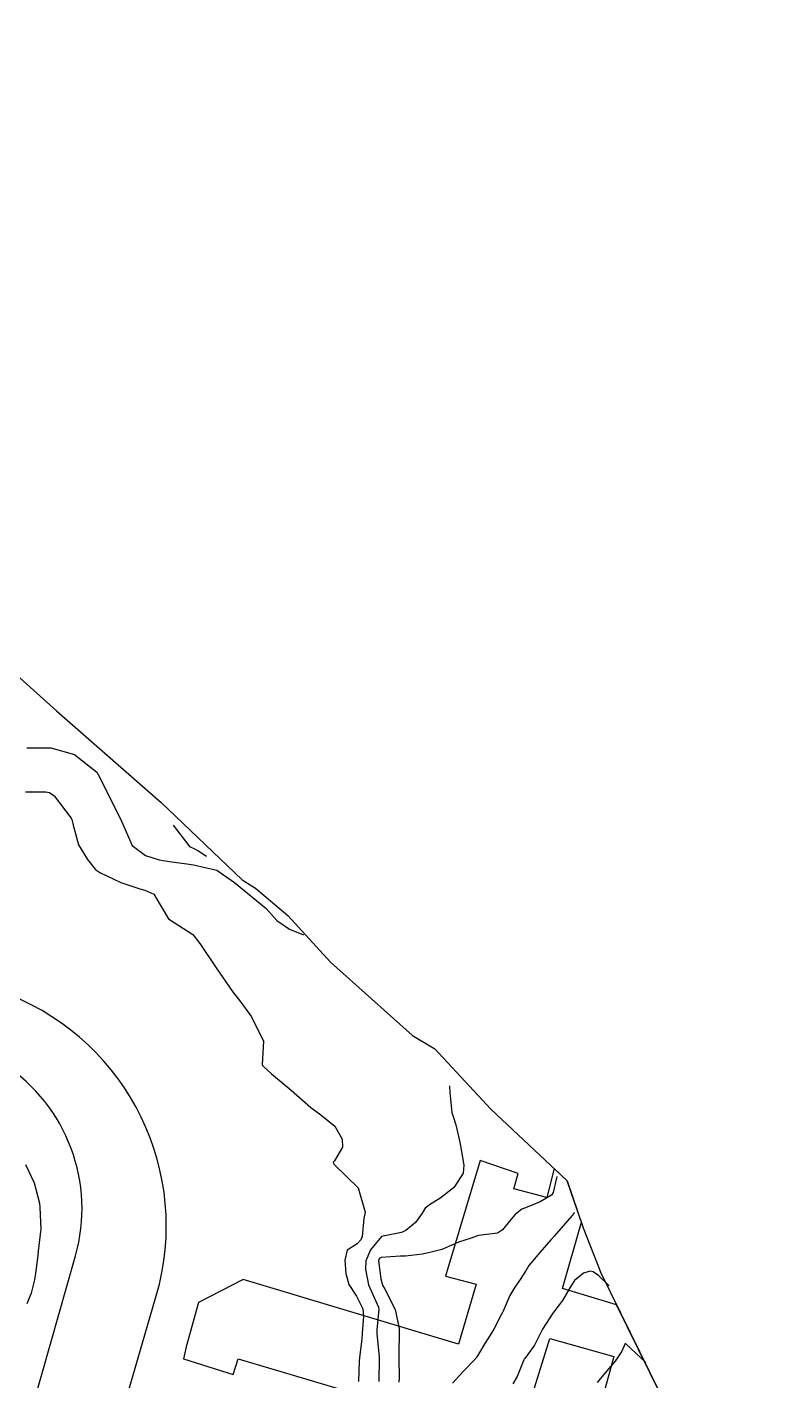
# Model space of a CAD drawing. Header units: metres. Extents: x 286371 to 293043, y 7462578 to 7466404.
# Drawn here: x 291768.1 to 291830, y 7463541.2 to 7463653.1 of the extents above; entities that cross this region are included whole.
import ezdxf

# ---------------------------------------------------------------- set-up
doc = ezdxf.new("R2010")
doc.units = ezdxf.units.M
doc.header["$MEASUREMENT"] = 0
for name, color, linetype in [('Area', 45, 'Continuous'), ('Curvas de Nivel 1m', 11, 'Continuous'), ('Curvas de Nivel 5m', 15, 'Continuous'), ('Edificações', 30, 'Continuous'), ('Vias primárias', 230, 'Continuous')]:
    doc.layers.add(name, color=color, linetype=linetype)

msp = doc.modelspace()

# ---------------------------------------------------------------- linework, layer by layer
at = {"layer": 'Area'}
msp.add_polyline3d([(291764.47, 7463601.94, 709.94), (291770.47, 7463596.59, 736.64), (291779.13, 7463589, 735.76), (291785.82, 7463582.63, 711.92), (291786.94, 7463581.93, 711.73), (291789.6, 7463579.67, 711.47), (291793.13, 7463575.81, 711.97), (291799.92, 7463569.75, 711.62), (291801.75, 7463568.65, 711.47), (291806.38, 7463563.68, 711.72), (291812.7, 7463557.76, 713.76), (291814.03, 7463553.87, 712.11), (291815.49, 7463550.14, 710.89), (291822.74, 7463535.37, 709.7)], dxfattribs=at)
at = {"layer": 'Curvas de Nivel 1m', "flags": 128}
for points, elevation in [([(291768.03, 7463593.51), (291769.96, 7463593.51), (291770.01, 7463593.51), (291771.96, 7463592.98), (291773.82, 7463591.5), (291773.93, 7463591.32), (291774.87, 7463589.48), (291775.87, 7463587.46), (291776.74, 7463585.45), (291777.83, 7463584.64), (291778.97, 7463584.27), (291779.82, 7463584.13), (291781.26, 7463583.95), (291781.82, 7463583.85), (291783.75, 7463583.41), (291785.19, 7463582.39), (291787.81, 7463580.26), (291788.7, 7463579.27), (291789.74, 7463578.55), (291790.89, 7463578.08)], 711), ([(291767.91, 7463589.89), (291769.58, 7463589.89), (291769.91, 7463589.82), (291770.29, 7463589.55), (291771.7, 7463587.7), (291771.78, 7463587.53), (291771.87, 7463587.13), (291772.29, 7463585.52), (291773.04, 7463584.29), (291773.68, 7463583.5), (291773.81, 7463583.38), (291774.07, 7463583.23), (291775.8, 7463582.39), (291777.36, 7463581.87), (291777.79, 7463581.76), (291778.53, 7463581.42), (291779.75, 7463579.4), (291781.74, 7463578.11), (291782.33, 7463577.37), (291783.69, 7463575.34), (291785.08, 7463573.32), (291785.65, 7463572.61), (291786.6, 7463571.3), (291787.59, 7463569.28), (291787.48, 7463567.37), (291787.51, 7463567.29), (291787.56, 7463567.22), (291788.25, 7463566.58), (291789.54, 7463565.52), (291789.87, 7463565.25), (291791.51, 7463563.8), (291792.34, 7463563.21), (291793.49, 7463562.26), (291794.09, 7463561.19), (291794.12, 7463560.53), (291793.45, 7463559.4), (291793.36, 7463559.28), (291793.37, 7463559.2), (291793.44, 7463559.1), (291795.41, 7463557.16), (291795.99, 7463555.16), (291795.9, 7463554.64), (291795.74, 7463553.16), (291795.64, 7463552.87), (291795.34, 7463552.55), (291794.5, 7463552.01), (291794.32, 7463551.18), (291794.4, 7463550.08), (291794.65, 7463549.17), (291795.28, 7463548.21), (291795.8, 7463547.16), (291795.86, 7463546.55), (291795.74, 7463545.16), (291795.71, 7463544.67), (291795.54, 7463543.16), (291795.51, 7463542.85), (291795.44, 7463541.16)], 712), ([(291802.98, 7463565.61), (291803, 7463565.05), (291803.17, 7463563.39), (291803.26, 7463563.05), (291803.49, 7463562.38), (291803.8, 7463561.04), (291803.87, 7463560.64), (291804.15, 7463559.03), (291804.1, 7463558.37), (291803.42, 7463557.3), (291803.29, 7463557.17), (291803.15, 7463557.05), (291802.18, 7463556.29), (291801.4, 7463555.81), (291800.97, 7463555.5), (291800.7, 7463555.08), (291800.16, 7463554.31), (291799.36, 7463553.64), (291798.99, 7463553.48), (291797.35, 7463553.16), (291796.45, 7463552.04), (291796.06, 7463551.15), (291796.02, 7463550.45), (291796.28, 7463549.15), (291797.1, 7463547.3), (291797.14, 7463547.14), (291796.95, 7463545.43), (291796.95, 7463545.14), (291797.16, 7463543.17), (291797.16, 7463543.13), (291797.13, 7463541.17)], 711), ([(291767.93, 7463559.09), (291768.63, 7463557.58), (291769.07, 7463555.89), (291769.11, 7463555.57), (291769.19, 7463553.74), (291769.17, 7463553.57), (291768.97, 7463551.93), (291768.93, 7463551.57), (291768.76, 7463550.12), (291768.66, 7463549.57), (291768.39, 7463548.46), (291768.02, 7463547.58)], 713), ([(291813.27, 7463555.12), (291813.24, 7463555.04), (291813.12, 7463554.89), (291811.62, 7463553.18), (291811.4, 7463552.92), (291811.35, 7463552.87), (291810.43, 7463551.84), (291809.68, 7463550.95), (291809.53, 7463550.74), (291809.31, 7463550.37), (291808.75, 7463549.5), (291808.38, 7463548.97), (291807.97, 7463548.28), (291807.4, 7463546.98), (291807.36, 7463546.88), (291807.25, 7463546.67), (291806.66, 7463545.56), (291806.32, 7463545), (291805.9, 7463544.32), (291805.2, 7463543.16), (291805.13, 7463543.08), (291805.08, 7463543.02), (291804.15, 7463542.06), (291803.22, 7463541.04)], 709), ([(291816.17, 7463549.07), (291815.28, 7463549.92), (291814.85, 7463550.23), (291814.6, 7463550.28), (291814.06, 7463550.12), (291813.29, 7463549.51), (291813.05, 7463549.14), (291812.93, 7463548.9), (291812.31, 7463547.87), (291811.6, 7463546.92), (291811.45, 7463546.73), (291811.25, 7463546.44), (291810.66, 7463545.5), (291810.39, 7463544.94), (291809.99, 7463544.16), (291809.2, 7463543.08), (291809.14, 7463543.01), (291809.12, 7463542.96), (291808.55, 7463541.59), (291808.21, 7463540.97)], 708), ([(291819.21, 7463542.75), (291817.55, 7463544.27), (291817.48, 7463544.3), (291817.21, 7463543.67), (291816.67, 7463542.84), (291815.97, 7463542.06), (291815.17, 7463541.1)], 707)]:
    msp.add_lwpolyline(points, dxfattribs=dict(at, elevation=elevation))
at = {"layer": 'Curvas de Nivel 5m', "elevation": 710, "flags": 128}
for points in [[(291780.13, 7463587.13), (291781.48, 7463585.38), (291781.84, 7463585.21), (291782.16, 7463585.05), (291782.89, 7463584.56)], [(291811.83, 7463558.1), (291811.55, 7463556.78), (291811.41, 7463556.56), (291810.47, 7463556), (291809.39, 7463555.58), (291808.94, 7463555.41), (291808.4, 7463554.97), (291807.93, 7463554.42), (291807.36, 7463553.71), (291806.93, 7463553.42), (291805.36, 7463553.23), (291805.19, 7463553.18), (291804.76, 7463553.02), (291803.7, 7463552.69), (291803.35, 7463552.51), (291802.33, 7463552.07), (291801.34, 7463551.83), (291800.73, 7463551.69), (291799.33, 7463551.53), (291798.92, 7463551.52), (291797.33, 7463551.42), (291797.16, 7463551.3), (291797.11, 7463551.14), (291797.3, 7463549.66), (291797.43, 7463549.13), (291797.63, 7463548.79), (291798.47, 7463547.12), (291798.81, 7463545.54), (291798.8, 7463545.11), (291798.78, 7463543.53), (291798.79, 7463543.11), (291798.8, 7463541.48), (291798.78, 7463541.11)]]:
    msp.add_lwpolyline(points, dxfattribs=at)
at = {"layer": 'Edificações', "elevation": 713.41}
for points in [[(291821.34, 7463538.21), (291816.78, 7463547.5), (291812.31, 7463548.85), (291813.88, 7463554.33), (291813.37, 7463555.82), (291812.7, 7463557.76), (291811.61, 7463558.78), (291811.02, 7463556.36), (291808.28, 7463557.09), (291808.65, 7463558.36), (291805.5, 7463559.42), (291802.65, 7463549.86), (291805.17, 7463549.2), (291803.7, 7463544.26), (291785.9, 7463549.6), (291782.23, 7463547.69), (291781.2, 7463544.02), (291780.97, 7463543.03), (291785.08, 7463541.76), (291785.51, 7463543.05), (291793.85, 7463540.56)], [(291809.48, 7463538.97), (291811.27, 7463544.72), (291816.56, 7463543.23), (291815.66, 7463540.02)]]:
    msp.add_lwpolyline(points, dxfattribs=at)
at = {"layer": 'Vias primárias'}
msp.add_lwpolyline([(291682.13, 7463514.83), (291688.9, 7463518.93), (291693.45, 7463513.19), (291734.48, 7463462.76, 0.67527), (291745.31, 7463464.85), (291754.98, 7463494.66), (291767.93, 7463537.02), (291772.05, 7463551.54, 0.327836), (291766.14, 7463567.38, 0.000401), (291762.07, 7463570.03), (291741.92, 7463581.27, -0.20626), (291723.16, 7463605.68, -0.036707), (291721.06, 7463617.56, 0.081727), (291718.22, 7463628.02), (291706.86, 7463653.07)], format="xyb", dxfattribs=at)
at = {"layer": 'Vias primárias', "elevation": 705.28}
msp.add_lwpolyline([(291829.95, 7463519.29), (291827.27, 7463510.81), (291813.54, 7463466.18), (291796.84, 7463415.34), (291795.62, 7463410.78), (291792.74, 7463401.91, -0.640843), (291785.29, 7463401.04), (291753.99, 7463438.78), (291751.5, 7463442.21, -0.232484), (291749.67, 7463452.84), (291755.21, 7463471.83), (291774.66, 7463534.32), (291778.73, 7463548.26, 0.386333), (291766.65, 7463573.09), (291742.73, 7463588.14, -0.386305), (291741.53, 7463592.45), (291744.34, 7463599.43), (291741.15, 7463606.01), (291731.76, 7463605.67, -0.397614), (291730.25, 7463606.99), (291729.41, 7463611.42, 0.117876), (291720.82, 7463640.88)], format="xyb", dxfattribs=at)

doc.saveas('drawing.dxf')
